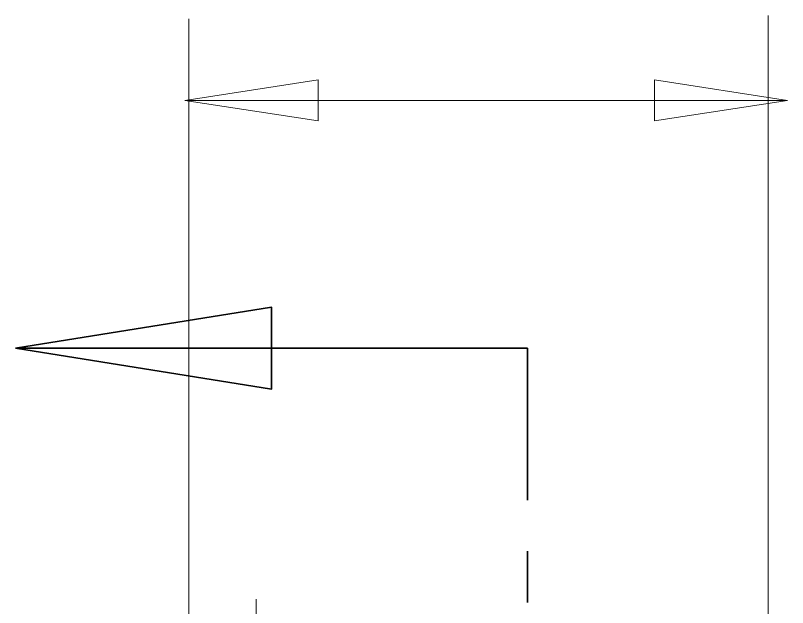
# Model space of a CAD drawing. Header units: inches. Extents: x -3.69 to 3.72, y -4.51 to 4.58.
# Drawn here: x -1.72 to -0.967, y 2.384 to 2.962 of the extents above; entities that cross this region are included whole.
import ezdxf

# ---------------------------------------------------------------- set-up
doc = ezdxf.new("R2010")
doc.units = ezdxf.units.IN
doc.header["$MEASUREMENT"] = 0
doc.layers.add('Default', color=7, linetype='Continuous')

msp = doc.modelspace()

# ---------------------------------------------------------------- linework, layer by layer
at = {"layer": 'Default', "color": 150, "lineweight": 18, "true_color": 0x0080ff}
for points in [[(-1.55488, 2.87879), (-1.42493, 2.85881), (-1.42493, 2.89879), (-1.55488, 2.87879)], [(-1.55488, 2.87879), (-1.42493, 2.85881), (-1.42493, 2.89879), (-1.55488, 2.87879)], [(-0.96689, 2.87879), (-1.09684, 2.85881), (-1.09684, 2.89879), (-0.96689, 2.87879)], [(-0.96689, 2.87879), (-1.09684, 2.85881), (-1.09684, 2.89879), (-0.96689, 2.87879)], [(-1.55488, 2.87879), (-1.33996, 2.87879)], [(-0.96689, 2.87879), (-1.42493, 2.87879)]]:
    msp.add_lwpolyline(points, dxfattribs=at)
at = {"layer": 'Default', "color": 7, "lineweight": 35, "true_color": 0xffffff}
for points in [[(-1.7203, 2.63688), (-1.47039, 2.67687), (-1.47039, 2.5969), (-1.7203, 2.63688)], [(-1.7203, 2.63688), (-1.47039, 2.67687), (-1.47039, 2.5969), (-1.7203, 2.63688)], [(-1.22049, 2.63688), (-1.7203, 2.63688)], [(-1.22049, 2.63688), (-1.22049, 2.48861)], [(-1.22049, 2.43863), (-1.22049, 2.38865)]]:
    msp.add_lwpolyline(points, dxfattribs=at)
at = {"layer": 'Default', "color": 6, "lineweight": 18, "true_color": 0xff00ff}
msp.add_lwpolyline([(-1.48539, 2.39198), (-1.48539, 1.84386)], dxfattribs=at)
at = {"layer": 'Default', "color": 150, "lineweight": 18, "true_color": 0x0080ff}
for points in [[(-0.9857, 1.62431), (-0.9857, 1.67333), (-0.9857, 1.72231), (-0.9857, 1.77134), (-0.9857, 1.79586), (-0.9857, 1.82038), (-0.9857, 1.84485), (-0.9857, 1.8693), (-0.9857, 1.89371), (-0.9857, 1.91836), (-0.9857, 1.94301), (-0.9857, 1.96791), (-0.9857, 1.99403), (-0.9857, 2.02014), (-0.9857, 2.04749), (-0.9857, 2.07561), (-0.9857, 2.13186), (-0.9857, 2.19124), (-0.9857, 2.25231), (-0.9857, 2.31338), (-0.9857, 2.37611), (-0.9857, 2.43889), (-0.9857, 2.50167), (-0.9857, 2.56448), (-0.9857, 2.62575), (-0.9857, 2.74827), (-0.9857, 2.86454), (-0.9857, 2.96181)], [(-1.55113, 1.62108), (-1.55113, 1.6701), (-1.55113, 1.71909), (-1.55113, 1.76812), (-1.55113, 1.79263), (-1.55113, 1.81715), (-1.55113, 1.84162), (-1.55113, 1.86609), (-1.55113, 1.89052), (-1.55113, 1.91514), (-1.55113, 1.93975), (-1.55113, 1.96455), (-1.55113, 1.99057), (-1.55113, 2.0166), (-1.55113, 2.04387), (-1.55113, 2.07191), (-1.55113, 2.12803), (-1.55113, 2.1873), (-1.55113, 2.24829), (-1.55113, 2.30929), (-1.55113, 2.37198), (-1.55113, 2.43476), (-1.55113, 2.49753), (-1.55113, 2.56039), (-1.55113, 2.62171), (-1.55113, 2.74437), (-1.55113, 2.86094), (-1.55113, 2.95858)]]:
    msp.add_open_spline(points, degree=3, knots=[0, 0, 0, 0, 1, 1, 1, 2, 2, 2, 3, 3, 3, 4, 4, 4, 5, 5, 5, 6, 6, 6, 7, 7, 7, 8, 8, 8, 9, 9, 9, 9], dxfattribs=at)

doc.saveas('drawing.dxf')
